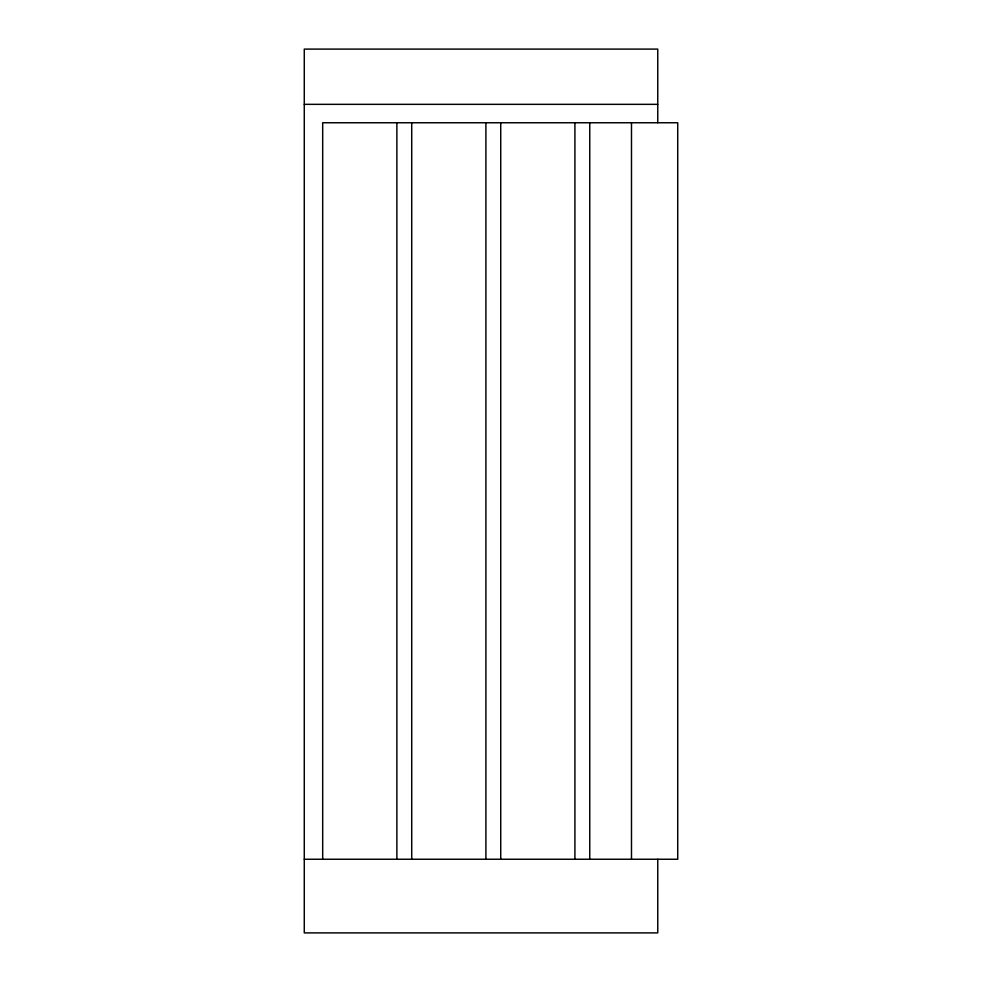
<?xml version="1.0" encoding="UTF-8"?>
<svg xmlns="http://www.w3.org/2000/svg" width="982" height="982" viewBox="0 0 982 982"><rect width="100%" height="100%" fill="white"/><g stroke="black" fill="none" stroke-linecap="round" stroke-linejoin="round"><path stroke-width="1.47" d="M304.273 104.338L657.756 104.338M304.273 859.25L677.727 859.25L677.727 122.75L322.685 122.75L322.685 859.25M657.756 122.75L657.756 49.1L304.273 49.1L304.273 932.9L657.756 932.9L657.756 859.25M631.487 122.75L631.487 859.25M589.752 122.75L589.752 859.25M574.912 122.75L574.912 859.25M500.734 122.75L500.734 859.25M485.894 122.75L485.894 859.25M411.716 122.75L411.716 859.25M396.875 122.75L396.875 859.25"/></g></svg>
